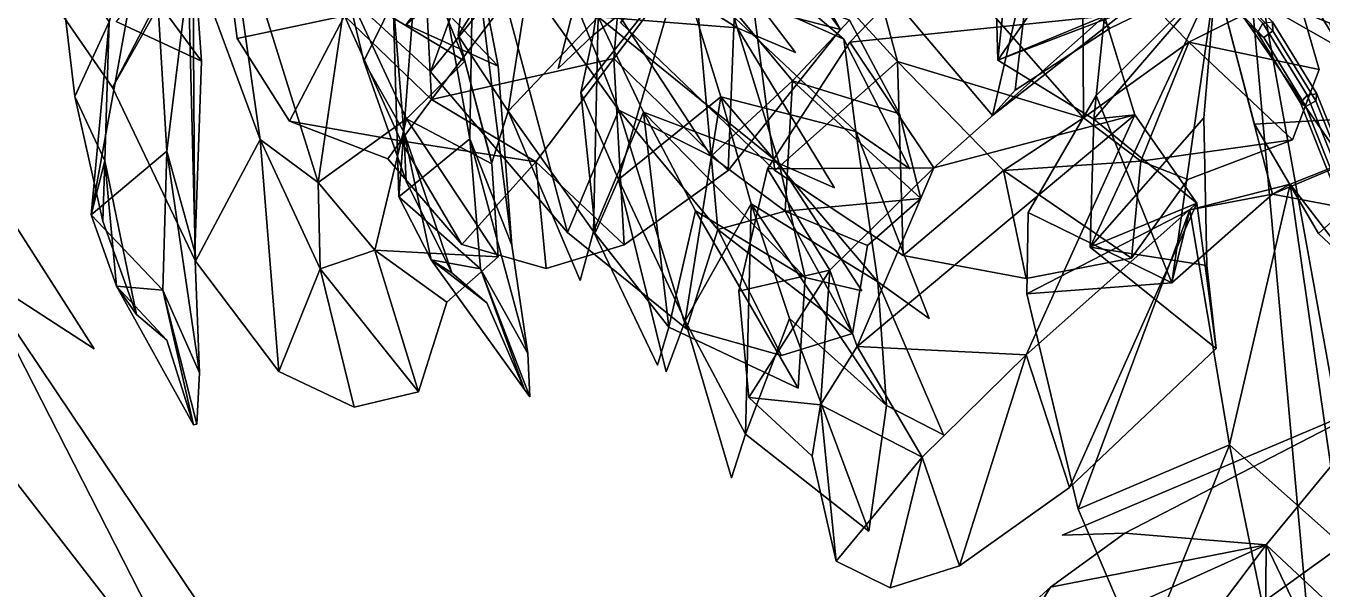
# Model space of a CAD drawing. Header units: metres. Extents: x -317 to 277, y -489 to 236.
# Drawn here: x 59.2 to 109.9, y -72.4 to -50.3 of the extents above; entities that cross this region are included whole.
import ezdxf

# ---------------------------------------------------------------- set-up
doc = ezdxf.new("R2010")
doc.units = ezdxf.units.M

msp = doc.modelspace()

# ---------------------------------------------------------------- linework, layer by layer
at = {"layer": 'Newplan_Leaf', "color": 3}
for points in [[(81.3839, -50.6736, 309.0894), (80.01866, -51.9727, 308.397), (82.8304, -41.04543, 312.8342)], [(81.3839, -50.6736, 309.0894), (82.8304, -41.04543, 312.8342), (80.01866, -51.9727, 308.397)], [(82.8304, -41.04543, 312.8342), (84.8155, -47.9804, 310.3377), (81.3839, -50.6736, 309.0894)], [(82.8304, -41.04543, 312.8342), (81.3839, -50.6736, 309.0894), (84.8155, -47.9804, 310.3377)], [(106.7797, -44.7755, 308.9688), (149.4775, -76.1953, 318.3027), (141.5044, -74.9105, 314.5304)], [(106.7797, -44.7755, 308.9688), (141.5044, -74.9105, 314.5304), (149.4775, -76.1953, 318.3027)], [(141.5044, -74.9105, 314.5304), (124.2001, -73.4701, 304.3191), (106.7797, -44.7755, 308.9688)], [(141.5044, -74.9105, 314.5304), (106.7797, -44.7755, 308.9688), (124.2001, -73.4701, 304.3191)], [(114.5962, -87.9374, 294.1091), (111.2851, -94.6851, 289.3178), (106.7797, -44.7755, 308.9688)], [(114.5962, -87.9374, 294.1091), (106.7797, -44.7755, 308.9688), (111.2851, -94.6851, 289.3178)], [(106.7797, -44.7755, 308.9688), (124.2001, -73.4701, 304.3191), (114.5962, -87.9374, 294.1091)], [(106.7797, -44.7755, 308.9688), (114.5962, -87.9374, 294.1091), (124.2001, -73.4701, 304.3191)], [(79.3399, -45.4893, 312.8264), (78.05537, -53.6526, 307.8773), (76.09966, -50.6861, 309.3613)], [(79.3399, -45.4893, 312.8264), (76.09966, -50.6861, 309.3613), (78.05537, -53.6526, 307.8773)], [(79.3399, -45.4893, 312.8264), (76.09966, -50.6861, 309.3613), (76.3343, -48.6049, 311.4677)], [(79.3399, -45.4893, 312.8264), (76.3343, -48.6049, 311.4677), (76.09966, -50.6861, 309.3613)], [(79.3399, -45.4893, 312.8264), (81.5818, -49.9582, 309.8383), (78.05537, -53.6526, 307.8773)], [(79.3399, -45.4893, 312.8264), (78.05537, -53.6526, 307.8773), (81.5818, -49.9582, 309.8383)], [(86.05009, -47.06263, 311.4076), (87.03502, -50.3825, 309.724), (79.3399, -45.4893, 312.8264)], [(86.05009, -47.06263, 311.4076), (79.3399, -45.4893, 312.8264), (87.03502, -50.3825, 309.724)], [(87.03502, -50.3825, 309.724), (81.5818, -49.9582, 309.8383), (79.3399, -45.4893, 312.8264)], [(87.03502, -50.3825, 309.724), (79.3399, -45.4893, 312.8264), (81.5818, -49.9582, 309.8383)], [(86.05009, -47.06263, 311.4076), (89.3112, -51.3464, 308.6815), (87.03502, -50.3825, 309.724)], [(86.05009, -47.06263, 311.4076), (87.03502, -50.3825, 309.724), (89.3112, -51.3464, 308.6815)], [(84.8155, -47.9804, 310.3377), (82.3771, -56.3271, 306.194), (80.9015, -52.9166, 307.2026)], [(84.8155, -47.9804, 310.3377), (80.9015, -52.9166, 307.2026), (82.3771, -56.3271, 306.194)], [(84.8155, -47.9804, 310.3377), (80.9015, -52.9166, 307.2026), (81.3839, -50.6736, 309.0894)], [(84.8155, -47.9804, 310.3377), (81.3839, -50.6736, 309.0894), (80.9015, -52.9166, 307.2026)], [(84.8155, -47.9804, 310.3377), (86.3895, -53.08625, 308.0182), (82.3771, -56.3271, 306.194)], [(84.8155, -47.9804, 310.3377), (82.3771, -56.3271, 306.194), (86.3895, -53.08625, 308.0182)], [(91.2064, -50.8337, 309.6104), (91.6767, -54.4474, 308.3669), (84.8155, -47.9804, 310.3377)], [(91.2064, -50.8337, 309.6104), (84.8155, -47.9804, 310.3377), (91.6767, -54.4474, 308.3669)], [(91.6767, -54.4474, 308.3669), (86.3895, -53.08625, 308.0182), (84.8155, -47.9804, 310.3377)], [(91.6767, -54.4474, 308.3669), (84.8155, -47.9804, 310.3377), (86.3895, -53.08625, 308.0182)], [(89.1755, -49.09885, 310.9099), (91.2064, -50.8337, 309.6104), (84.8155, -47.9804, 310.3377)], [(89.1755, -49.09885, 310.9099), (84.8155, -47.9804, 310.3377), (91.2064, -50.8337, 309.6104)], [(52.8332, -48.8601, 263.3268), (61.8407, -62.955, 272.9412), (57.2036, -59.9567, 266.3783)], [(52.8332, -48.8601, 263.3268), (57.2036, -59.9567, 266.3783), (61.8407, -62.955, 272.9412)], [(81.5818, -49.9582, 309.8383), (81.4002, -58.3541, 304.7909), (78.05537, -53.6526, 307.8773)], [(81.5818, -49.9582, 309.8383), (78.05537, -53.6526, 307.8773), (81.4002, -58.3541, 304.7909)], [(81.5818, -49.9582, 309.8383), (83.3586, -53.6917, 307.8098), (81.4002, -58.3541, 304.7909)], [(81.5818, -49.9582, 309.8383), (81.4002, -58.3541, 304.7909), (83.3586, -53.6917, 307.8098)], [(87.03502, -50.3825, 309.724), (88.681, -55.7027, 306.2881), (81.5818, -49.9582, 309.8383)], [(87.03502, -50.3825, 309.724), (81.5818, -49.9582, 309.8383), (88.681, -55.7027, 306.2881)], [(88.681, -55.7027, 306.2881), (83.3586, -53.6917, 307.8098), (81.5818, -49.9582, 309.8383)], [(88.681, -55.7027, 306.2881), (81.5818, -49.9582, 309.8383), (83.3586, -53.6917, 307.8098)], [(78.05537, -53.6526, 307.8773), (77.4192, -55.677, 306.236), (76.09966, -50.6861, 309.3613)], [(78.05537, -53.6526, 307.8773), (76.09966, -50.6861, 309.3613), (77.4192, -55.677, 306.236)], [(87.03502, -50.3825, 309.724), (90.8381, -56.6508, 305.1037), (88.681, -55.7027, 306.2881)], [(87.03502, -50.3825, 309.724), (88.681, -55.7027, 306.2881), (90.8381, -56.6508, 305.1037)], [(91.2064, -50.8337, 309.6104), (93.7998, -55.902, 307.6092), (91.6767, -54.4474, 308.3669)], [(91.2064, -50.8337, 309.6104), (91.6767, -54.4474, 308.3669), (93.7998, -55.902, 307.6092)], [(82.3771, -56.3271, 306.194), (81.4841, -58.3912, 304.7316), (80.9015, -52.9166, 307.2026)], [(82.3771, -56.3271, 306.194), (80.9015, -52.9166, 307.2026), (81.4841, -58.3912, 304.7316)], [(86.3895, -53.08625, 308.0182), (84.9985, -61.8606, 303.8859), (82.3771, -56.3271, 306.194)], [(86.3895, -53.08625, 308.0182), (82.3771, -56.3271, 306.194), (84.9985, -61.8606, 303.8859)], [(86.3895, -53.08625, 308.0182), (87.5833, -57.2804, 306.537), (84.9985, -61.8606, 303.8859)], [(86.3895, -53.08625, 308.0182), (84.9985, -61.8606, 303.8859), (87.5833, -57.2804, 306.537)], [(91.6767, -54.4474, 308.3669), (92.5388, -60.3365, 305.6477), (86.3895, -53.08625, 308.0182)], [(91.6767, -54.4474, 308.3669), (86.3895, -53.08625, 308.0182), (92.5388, -60.3365, 305.6477)], [(92.5388, -60.3365, 305.6477), (87.5833, -57.2804, 306.537), (86.3895, -53.08625, 308.0182)], [(92.5388, -60.3365, 305.6477), (86.3895, -53.08625, 308.0182), (87.5833, -57.2804, 306.537)], [(81.4002, -58.3541, 304.7909), (80.8876, -60.2743, 303.0575), (78.05537, -53.6526, 307.8773)], [(81.4002, -58.3541, 304.7909), (78.05537, -53.6526, 307.8773), (80.8876, -60.2743, 303.0575)], [(83.3586, -53.6917, 307.8098), (84.3527, -62.1076, 302.6266), (81.4002, -58.3541, 304.7909)], [(83.3586, -53.6917, 307.8098), (81.4002, -58.3541, 304.7909), (84.3527, -62.1076, 302.6266)], [(88.681, -55.7027, 306.2881), (89.6919, -60.1633, 303.7246), (83.3586, -53.6917, 307.8098)], [(88.681, -55.7027, 306.2881), (83.3586, -53.6917, 307.8098), (89.6919, -60.1633, 303.7246)], [(89.6919, -60.1633, 303.7246), (85.4043, -57.5471, 304.6891), (83.3586, -53.6917, 307.8098)], [(89.6919, -60.1633, 303.7246), (83.3586, -53.6917, 307.8098), (85.4043, -57.5471, 304.6891)], [(83.3586, -53.6917, 307.8098), (85.4043, -57.5471, 304.6891), (84.3527, -62.1076, 302.6266)], [(83.3586, -53.6917, 307.8098), (84.3527, -62.1076, 302.6266), (85.4043, -57.5471, 304.6891)], [(91.6767, -54.4474, 308.3669), (94.5556, -61.7719, 304.7385), (92.5388, -60.3365, 305.6477)], [(91.6767, -54.4474, 308.3669), (92.5388, -60.3365, 305.6477), (94.5556, -61.7719, 304.7385)], [(88.681, -55.7027, 306.2881), (91.9197, -60.6797, 301.4323), (89.6919, -60.1633, 303.7246)], [(88.681, -55.7027, 306.2881), (89.6919, -60.1633, 303.7246), (91.9197, -60.6797, 301.4323)], [(84.9985, -61.8606, 303.8859), (84.2507, -63.8548, 302.3307), (82.3771, -56.3271, 306.194)], [(84.9985, -61.8606, 303.8859), (82.3771, -56.3271, 306.194), (84.2507, -63.8548, 302.3307)], [(87.5833, -57.2804, 306.537), (87.3515, -66.2914, 302.3621), (84.9985, -61.8606, 303.8859)], [(87.5833, -57.2804, 306.537), (84.9985, -61.8606, 303.8859), (87.3515, -66.2914, 302.3621)], [(87.5833, -57.2804, 306.537), (89.08171, -61.7679, 304.0063), (87.3515, -66.2914, 302.3621)], [(87.5833, -57.2804, 306.537), (87.3515, -66.2914, 302.3621), (89.08171, -61.7679, 304.0063)], [(92.5388, -60.3365, 305.6477), (92.881, -65.1738, 303.6541), (87.5833, -57.2804, 306.537)], [(92.5388, -60.3365, 305.6477), (87.5833, -57.2804, 306.537), (92.881, -65.1738, 303.6541)], [(92.881, -65.1738, 303.6541), (89.08171, -61.7679, 304.0063), (87.5833, -57.2804, 306.537)], [(92.881, -65.1738, 303.6541), (87.5833, -57.2804, 306.537), (89.08171, -61.7679, 304.0063)], [(85.4043, -57.5471, 304.6891), (89.4144, -64.5011, 297.5037), (84.3527, -62.1076, 302.6266)], [(85.4043, -57.5471, 304.6891), (84.3527, -62.1076, 302.6266), (89.4144, -64.5011, 297.5037)], [(89.6919, -60.1633, 303.7246), (89.4144, -64.5011, 297.5037), (85.4043, -57.5471, 304.6891)], [(89.6919, -60.1633, 303.7246), (85.4043, -57.5471, 304.6891), (89.4144, -64.5011, 297.5037)], [(84.3527, -62.1076, 302.6266), (83.9108, -63.5962, 299.7853), (81.4002, -58.3541, 304.7909)], [(84.3527, -62.1076, 302.6266), (81.4002, -58.3541, 304.7909), (83.9108, -63.5962, 299.7853)], [(57.2036, -59.9567, 266.3783), (66.512, -78.1398, 270.8947), (52.4507, -60.0354, 249.546)], [(57.2036, -59.9567, 266.3783), (52.4507, -60.0354, 249.546), (66.512, -78.1398, 270.8947)], [(66.512, -78.1398, 270.8947), (58.3427, -72.4102, 254.9263), (52.4507, -60.0354, 249.546)], [(66.512, -78.1398, 270.8947), (52.4507, -60.0354, 249.546), (58.3427, -72.4102, 254.9263)], [(52.4507, -60.0354, 249.546), (63.6505, -89.2685, 248.4321), (53.6745, -73.6822, 238.6745)], [(52.4507, -60.0354, 249.546), (53.6745, -73.6822, 238.6745), (63.6505, -89.2685, 248.4321)], [(52.4507, -60.0354, 249.546), (58.3427, -72.4102, 254.9263), (63.6505, -89.2685, 248.4321)], [(52.4507, -60.0354, 249.546), (63.6505, -89.2685, 248.4321), (58.3427, -72.4102, 254.9263)], [(57.2036, -59.9567, 266.3783), (71.4884, -81.2013, 276.9733), (66.512, -78.1398, 270.8947)], [(57.2036, -59.9567, 266.3783), (66.512, -78.1398, 270.8947), (71.4884, -81.2013, 276.9733)], [(92.5388, -60.3365, 305.6477), (95.1073, -66.3289, 301.6063), (92.881, -65.1738, 303.6541)], [(92.5388, -60.3365, 305.6477), (92.881, -65.1738, 303.6541), (95.1073, -66.3289, 301.6063)], [(87.3515, -66.2914, 302.3621), (86.813, -68.0054, 299.6683), (84.9985, -61.8606, 303.8859)], [(87.3515, -66.2914, 302.3621), (84.9985, -61.8606, 303.8859), (86.813, -68.0054, 299.6683)], [(89.08171, -61.7679, 304.0063), (92.1871, -70.09962, 297.9227), (87.3515, -66.2914, 302.3621)], [(89.08171, -61.7679, 304.0063), (87.3515, -66.2914, 302.3621), (92.1871, -70.09962, 297.9227)], [(92.881, -65.1738, 303.6541), (92.1871, -70.09962, 297.9227), (89.08171, -61.7679, 304.0063)], [(92.881, -65.1738, 303.6541), (89.08171, -61.7679, 304.0063), (92.1871, -70.09962, 297.9227)], [(102.2189, -70.1788, 416.7524), (99.7638, -70.254, 416.7277), (112.5199, -64.8486, 411.4263)], [(102.2189, -70.1788, 416.7524), (112.5199, -64.8486, 411.4263), (99.7638, -70.254, 416.7277)], [(112.5199, -64.8486, 411.4263), (107.7467, -70.625, 417.0002), (102.2189, -70.1788, 416.7524)], [(112.5199, -64.8486, 411.4263), (102.2189, -70.1788, 416.7524), (107.7467, -70.625, 417.0002)], [(110.7817, -73.4641, 420.6805), (107.7467, -70.625, 417.0002), (112.5199, -64.8486, 411.4263)], [(110.7817, -73.4641, 420.6805), (112.5199, -64.8486, 411.4263), (107.7467, -70.625, 417.0002)], [(107.7467, -70.625, 417.0002), (99.3041, -72.2909, 417.2523), (102.2189, -70.1788, 416.7524)], [(107.7467, -70.625, 417.0002), (102.2189, -70.1788, 416.7524), (99.3041, -72.2909, 417.2523)], [(107.7467, -70.625, 417.0002), (97.4652, -75.2729, 420.4019), (99.3041, -72.2909, 417.2523)], [(107.7467, -70.625, 417.0002), (99.3041, -72.2909, 417.2523), (97.4652, -75.2729, 420.4019)], [(107.7467, -70.625, 417.0002), (104.142, -75.4186, 420.8486), (97.4652, -75.2729, 420.4019)], [(107.7467, -70.625, 417.0002), (97.4652, -75.2729, 420.4019), (104.142, -75.4186, 420.8486)], [(107.6854, -79.194, 425.0903), (104.142, -75.4186, 420.8486), (107.7467, -70.625, 417.0002)], [(107.6854, -79.194, 425.0903), (107.7467, -70.625, 417.0002), (104.142, -75.4186, 420.8486)], [(110.6292, -76.636, 422.4476), (107.6854, -79.194, 425.0903), (107.7467, -70.625, 417.0002)], [(110.6292, -76.636, 422.4476), (107.7467, -70.625, 417.0002), (107.6854, -79.194, 425.0903)], [(110.7817, -73.4641, 420.6805), (110.6292, -76.636, 422.4476), (107.7467, -70.625, 417.0002)], [(110.7817, -73.4641, 420.6805), (107.7467, -70.625, 417.0002), (110.6292, -76.636, 422.4476)], [(45.2991, -71.1785, 265.715), (60.6854, -87.01231, 276.3906), (52.5257, -85.6321, 270.1716)], [(45.2991, -71.1785, 265.715), (52.5257, -85.6321, 270.1716), (60.6854, -87.01231, 276.3906)], [(97.4652, -75.2729, 420.4019), (94.5074, -76.638, 420.8029), (99.3041, -72.2909, 417.2523)], [(97.4652, -75.2729, 420.4019), (99.3041, -72.2909, 417.2523), (94.5074, -76.638, 420.8029)]]:
    msp.add_3dface(points, dxfattribs=at)
at = {"layer": 'Newplan_Mrstm', "color": 3}
for points in [[(74.6961, -45.8664, 389.9588), (75.06319, -53.1876, 392.1769), (82.9493, -42.7504, 384.2693)], [(74.6961, -45.8664, 389.9588), (82.9493, -42.7504, 384.2693), (75.06319, -53.1876, 392.1769)], [(82.9493, -42.7504, 384.2693), (75.06319, -53.1876, 392.1769), (82.194, -51.5849, 389.8885)], [(82.9493, -42.7504, 384.2693), (82.194, -51.5849, 389.8885), (75.06319, -53.1876, 392.1769)], [(82.9493, -42.7504, 384.2693), (82.194, -51.5849, 389.8885), (87.1028, -45.08094, 384.3728)], [(82.9493, -42.7504, 384.2693), (87.1028, -45.08094, 384.3728), (82.194, -51.5849, 389.8885)], [(87.05357, -44.8477, 384.5642), (93.3101, -51.7051, 387.8279), (90.9445, -42.9002, 382.6248)], [(87.05357, -44.8477, 384.5642), (90.9445, -42.9002, 382.6248), (93.3101, -51.7051, 387.8279)], [(93.3101, -51.7051, 387.8279), (100.5961, -53.9158, 387.0022), (90.9445, -42.9002, 382.6248)], [(93.3101, -51.7051, 387.8279), (90.9445, -42.9002, 382.6248), (100.5961, -53.9158, 387.0022)], [(90.9445, -42.9002, 382.6248), (100.5961, -53.9158, 387.0022), (100.5583, -46.6816, 384.4883)], [(90.9445, -42.9002, 382.6248), (100.5583, -46.6816, 384.4883), (100.5961, -53.9158, 387.0022)], [(77.1419, -46.2999, 328.9765), (82.3941, -53.6064, 324.9951), (78.476, -43.8682, 325.1034)], [(77.1419, -46.2999, 328.9765), (78.476, -43.8682, 325.1034), (82.3941, -53.6064, 324.9951)], [(82.3941, -53.6064, 324.9951), (86.00744, -55.4077, 318.4871), (78.476, -43.8682, 325.1034)], [(82.3941, -53.6064, 324.9951), (78.476, -43.8682, 325.1034), (86.00744, -55.4077, 318.4871)], [(78.476, -43.8682, 325.1034), (86.00744, -55.4077, 318.4871), (85.3243, -47.7858, 318.1789)], [(78.476, -43.8682, 325.1034), (85.3243, -47.7858, 318.1789), (86.00744, -55.4077, 318.4871)], [(65.4963, -47.05167, 322.6426), (68.3478, -54.7528, 317.222), (66.8903, -44.4895, 318.8762)], [(65.4963, -47.05167, 322.6426), (66.8903, -44.4895, 318.8762), (68.3478, -54.7528, 317.222)], [(68.3478, -54.7528, 317.222), (70.618, -56.4406, 310.105), (66.8903, -44.4895, 318.8762)], [(68.3478, -54.7528, 317.222), (66.8903, -44.4895, 318.8762), (70.618, -56.4406, 310.105)], [(66.8903, -44.4895, 318.8762), (70.618, -56.4406, 310.105), (71.7274, -48.8831, 310.6607)], [(66.8903, -44.4895, 318.8762), (71.7274, -48.8831, 310.6607), (70.618, -56.4406, 310.105)], [(73.5602, -49.3526, 341.2675), (73.7735, -56.9987, 340.8855), (74.7223, -44.6177, 331.971)], [(73.5602, -49.3526, 341.2675), (74.7223, -44.6177, 331.971), (73.7735, -56.9987, 340.8855)], [(74.7223, -44.6177, 331.971), (73.7735, -56.9987, 340.8855), (76.558, -54.7269, 334.1223)], [(74.7223, -44.6177, 331.971), (76.558, -54.7269, 334.1223), (73.7735, -56.9987, 340.8855)], [(74.7223, -44.6177, 331.971), (76.558, -54.7269, 334.1223), (76.6902, -46.8375, 328.2436)], [(74.7223, -44.6177, 331.971), (76.6902, -46.8375, 328.2436), (76.558, -54.7269, 334.1223)], [(97.9806, -44.6034, 411.9779), (97.06326, -45.127, 415.4842), (97.2385, -51.6463, 411.4117)], [(97.9806, -44.6034, 411.9779), (97.2385, -51.6463, 411.4117), (97.06326, -45.127, 415.4842)], [(101.4182, -45.5992, 407.8592), (97.9806, -44.6034, 411.9779), (97.2385, -51.6463, 411.4117)], [(101.4182, -45.5992, 407.8592), (97.2385, -51.6463, 411.4117), (97.9806, -44.6034, 411.9779)], [(62.4258, -50.1529, 335.5866), (61.7224, -57.711, 334.5693), (64.05819, -44.8205, 326.693)], [(62.4258, -50.1529, 335.5866), (64.05819, -44.8205, 326.693), (61.7224, -57.711, 334.5693)], [(64.05819, -44.8205, 326.693), (61.7224, -57.711, 334.5693), (64.6952, -55.2211, 327.9651)], [(64.05819, -44.8205, 326.693), (64.6952, -55.2211, 327.9651), (61.7224, -57.711, 334.5693)], [(64.05819, -44.8205, 326.693), (64.6952, -55.2211, 327.9651), (65.7128, -46.9344, 322.7577)], [(64.05819, -44.8205, 326.693), (65.7128, -46.9344, 322.7577), (64.6952, -55.2211, 327.9651)], [(82.194, -51.5849, 389.8885), (86.6761, -55.9721, 389.9488), (87.1028, -45.08094, 384.3728)], [(82.194, -51.5849, 389.8885), (87.1028, -45.08094, 384.3728), (86.6761, -55.9721, 389.9488)], [(82.4602, -50.1761, 386.8166), (88.5109, -55.9732, 390.1635), (87.05357, -44.8477, 384.5642)], [(82.4602, -50.1761, 386.8166), (87.05357, -44.8477, 384.5642), (88.5109, -55.9732, 390.1635)], [(87.1028, -45.08094, 384.3728), (91.07527, -50.4452, 384.2589), (84.3403, -48.7005, 384.1724)], [(87.1028, -45.08094, 384.3728), (84.3403, -48.7005, 384.1724), (91.07527, -50.4452, 384.2589)], [(87.1028, -45.08094, 384.3728), (86.6761, -55.9721, 389.9488), (91.07527, -50.4452, 384.2589)], [(87.1028, -45.08094, 384.3728), (91.07527, -50.4452, 384.2589), (86.6761, -55.9721, 389.9488)], [(87.05357, -44.8477, 384.5642), (88.5109, -55.9732, 390.1635), (93.3101, -51.7051, 387.8279)], [(87.05357, -44.8477, 384.5642), (93.3101, -51.7051, 387.8279), (88.5109, -55.9732, 390.1635)], [(97.06326, -45.127, 415.4842), (91.4446, -50.9517, 419.4745), (101.4256, -49.9289, 411.9521)], [(97.06326, -45.127, 415.4842), (101.4256, -49.9289, 411.9521), (91.4446, -50.9517, 419.4745)], [(97.2385, -51.6463, 411.4117), (97.06326, -45.127, 415.4842), (101.4256, -49.9289, 411.9521)], [(97.2385, -51.6463, 411.4117), (101.4256, -49.9289, 411.9521), (97.06326, -45.127, 415.4842)], [(71.7274, -48.8831, 310.6607), (76.3651, -51.6878, 303.7641), (73.8554, -45.5567, 305.7877)], [(71.7274, -48.8831, 310.6607), (73.8554, -45.5567, 305.7877), (76.3651, -51.6878, 303.7641)], [(105.781, -48.3929, 403.4706), (101.4182, -45.5992, 407.8592), (97.2385, -51.6463, 411.4117)], [(105.781, -48.3929, 403.4706), (97.2385, -51.6463, 411.4117), (101.4182, -45.5992, 407.8592)], [(71.06687, -46.1042, 346.7387), (72.4061, -51.6917, 350.0099), (73.5602, -49.3526, 341.2675)], [(71.06687, -46.1042, 346.7387), (73.5602, -49.3526, 341.2675), (72.4061, -51.6917, 350.0099)], [(74.6961, -45.8664, 389.9588), (71.6459, -49.9158, 394.032), (75.06319, -53.1876, 392.1769)], [(74.6961, -45.8664, 389.9588), (75.06319, -53.1876, 392.1769), (71.6459, -49.9158, 394.032)], [(75.02052, -52.1039, 333.0233), (80.3866, -58.4045, 329.428), (77.1419, -46.2999, 328.9765)], [(75.02052, -52.1039, 333.0233), (77.1419, -46.2999, 328.9765), (80.3866, -58.4045, 329.428)], [(76.9566, -49.7233, 325.9734), (75.02052, -52.1039, 333.0233), (77.1419, -46.2999, 328.9765)], [(76.9566, -49.7233, 325.9734), (77.1419, -46.2999, 328.9765), (75.02052, -52.1039, 333.0233)], [(77.1419, -46.2999, 328.9765), (80.3866, -58.4045, 329.428), (82.3941, -53.6064, 324.9951)], [(77.1419, -46.2999, 328.9765), (82.3941, -53.6064, 324.9951), (80.3866, -58.4045, 329.428)], [(100.5583, -46.6816, 384.4883), (104.7167, -50.9435, 387.1027), (108.9132, -48.8397, 386.0616)], [(100.5583, -46.6816, 384.4883), (108.9132, -48.8397, 386.0616), (104.7167, -50.9435, 387.1027)], [(100.5961, -53.9158, 387.0022), (104.7167, -50.9435, 387.1027), (100.5583, -46.6816, 384.4883)], [(100.5961, -53.9158, 387.0022), (100.5583, -46.6816, 384.4883), (104.7167, -50.9435, 387.1027)], [(60.3882, -47.1065, 341.3547), (61.08204, -53.06916, 344.1261), (62.4258, -50.1529, 335.5866)], [(60.3882, -47.1065, 341.3547), (62.4258, -50.1529, 335.5866), (61.08204, -53.06916, 344.1261)], [(62.5656, -52.7216, 326.361), (65.8119, -59.5264, 321.4035), (65.4963, -47.05167, 322.6426)], [(62.5656, -52.7216, 326.361), (65.4963, -47.05167, 322.6426), (65.8119, -59.5264, 321.4035)], [(64.144, -49.9262, 319.3744), (62.5656, -52.7216, 326.361), (65.4963, -47.05167, 322.6426)], [(64.144, -49.9262, 319.3744), (65.4963, -47.05167, 322.6426), (62.5656, -52.7216, 326.361)], [(65.7128, -46.9344, 322.7577), (66.04384, -51.6921, 318.0861), (62.711, -50.1343, 323.9916)], [(65.7128, -46.9344, 322.7577), (62.711, -50.1343, 323.9916), (66.04384, -51.6921, 318.0861)], [(64.6952, -55.2211, 327.9651), (65.7895, -59.1686, 323.2153), (65.7128, -46.9344, 322.7577)], [(64.6952, -55.2211, 327.9651), (65.7128, -46.9344, 322.7577), (65.7895, -59.1686, 323.2153)], [(65.4963, -47.05167, 322.6426), (65.8119, -59.5264, 321.4035), (68.3478, -54.7528, 317.222)], [(65.4963, -47.05167, 322.6426), (68.3478, -54.7528, 317.222), (65.8119, -59.5264, 321.4035)], [(65.7128, -46.9344, 322.7577), (65.7895, -59.1686, 323.2153), (66.04384, -51.6921, 318.0861)], [(65.7128, -46.9344, 322.7577), (66.04384, -51.6921, 318.0861), (65.7895, -59.1686, 323.2153)], [(66.9176, -46.7926, 394.6353), (67.4469, -50.8, 397.5972), (71.6459, -49.9158, 394.032)], [(66.9176, -46.7926, 394.6353), (71.6459, -49.9158, 394.032), (67.4469, -50.8, 397.5972)], [(76.6902, -46.8375, 328.2436), (77.6702, -51.8917, 323.9936), (74.06397, -50.2593, 329.7155)], [(76.6902, -46.8375, 328.2436), (74.06397, -50.2593, 329.7155), (77.6702, -51.8917, 323.9936)], [(76.558, -54.7269, 334.1223), (78.2016, -58.8952, 329.7332), (76.6902, -46.8375, 328.2436)], [(76.558, -54.7269, 334.1223), (76.6902, -46.8375, 328.2436), (78.2016, -58.8952, 329.7332)], [(76.6902, -46.8375, 328.2436), (78.2016, -58.8952, 329.7332), (77.6702, -51.8917, 323.9936)], [(76.6902, -46.8375, 328.2436), (77.6702, -51.8917, 323.9936), (78.2016, -58.8952, 329.7332)], [(102.1587, -49.8007, 412.3115), (97.03053, -53.8245, 413.7539), (98.5989, -47.07467, 413.1298)], [(102.1587, -49.8007, 412.3115), (98.5989, -47.07467, 413.1298), (97.03053, -53.8245, 413.7539)], [(98.5989, -47.07467, 413.1298), (97.03053, -53.8245, 413.7539), (97.9213, -52.8251, 410.3875)], [(98.5989, -47.07467, 413.1298), (97.9213, -52.8251, 410.3875), (97.03053, -53.8245, 413.7539)], [(98.5989, -47.07467, 413.1298), (97.9213, -52.8251, 410.3875), (101.6415, -50.398, 406.6615)], [(98.5989, -47.07467, 413.1298), (101.6415, -50.398, 406.6615), (97.9213, -52.8251, 410.3875)], [(98.5989, -47.07467, 413.1298), (101.6415, -50.398, 406.6615), (105.781, -48.3929, 403.4706)], [(98.5989, -47.07467, 413.1298), (105.781, -48.3929, 403.4706), (101.6415, -50.398, 406.6615)], [(85.3243, -47.7858, 318.1789), (89.2018, -52.4604, 315.854), (91.4341, -50.08388, 312.3201)], [(85.3243, -47.7858, 318.1789), (91.4341, -50.08388, 312.3201), (89.2018, -52.4604, 315.854)], [(86.00744, -55.4077, 318.4871), (89.2018, -52.4604, 315.854), (85.3243, -47.7858, 318.1789)], [(86.00744, -55.4077, 318.4871), (85.3243, -47.7858, 318.1789), (89.2018, -52.4604, 315.854)], [(84.3403, -48.7005, 384.1724), (91.07527, -50.4452, 384.2589), (90.06392, -48.6247, 381.2944)], [(84.3403, -48.7005, 384.1724), (90.06392, -48.6247, 381.2944), (91.07527, -50.4452, 384.2589)], [(105.781, -48.3929, 403.4706), (97.2385, -51.6463, 411.4117), (100.9978, -53.9558, 408.4491)], [(105.781, -48.3929, 403.4706), (100.9978, -53.9558, 408.4491), (97.2385, -51.6463, 411.4117)], [(100.9978, -53.9558, 408.4491), (100.8513, -58.9712, 406.6981), (105.781, -48.3929, 403.4706)], [(100.9978, -53.9558, 408.4491), (105.781, -48.3929, 403.4706), (100.8513, -58.9712, 406.6981)], [(100.8513, -58.9712, 406.6981), (105.3143, -53.9071, 402.6265), (105.781, -48.3929, 403.4706)], [(100.8513, -58.9712, 406.6981), (105.781, -48.3929, 403.4706), (105.3143, -53.9071, 402.6265)], [(105.781, -48.3929, 403.4706), (101.095, -53.03955, 405.0674), (104.0546, -60.3696, 403.0257)], [(105.781, -48.3929, 403.4706), (104.0546, -60.3696, 403.0257), (101.095, -53.03955, 405.0674)], [(105.781, -48.3929, 403.4706), (104.0546, -60.3696, 403.0257), (108.0036, -56.8927, 402.278)], [(105.781, -48.3929, 403.4706), (108.0036, -56.8927, 402.278), (104.0546, -60.3696, 403.0257)], [(108.0036, -56.8927, 402.278), (112.2186, -57.6896, 399.1409), (105.781, -48.3929, 403.4706)], [(108.0036, -56.8927, 402.278), (105.781, -48.3929, 403.4706), (112.2186, -57.6896, 399.1409)], [(112.2186, -57.6896, 399.1409), (110.2489, -50.2023, 400.6245), (105.781, -48.3929, 403.4706)], [(112.2186, -57.6896, 399.1409), (105.781, -48.3929, 403.4706), (110.2489, -50.2023, 400.6245)], [(105.781, -48.3929, 403.4706), (115.1048, -53.7187, 397.8742), (114.2007, -49.4439, 400.8992)], [(105.781, -48.3929, 403.4706), (114.2007, -49.4439, 400.8992), (115.1048, -53.7187, 397.8742)], [(105.781, -48.3929, 403.4706), (107.2938, -54.1531, 400.2102), (115.1048, -53.7187, 397.8742)], [(105.781, -48.3929, 403.4706), (115.1048, -53.7187, 397.8742), (107.2938, -54.1531, 400.2102)], [(62.711, -50.1343, 323.9916), (66.04384, -51.6921, 318.0861), (63.9048, -48.778, 317.8448)], [(62.711, -50.1343, 323.9916), (63.9048, -48.778, 317.8448), (66.04384, -51.6921, 318.0861)], [(70.618, -56.4406, 310.105), (74.07737, -53.9537, 307.3351), (71.7274, -48.8831, 310.6607)], [(70.618, -56.4406, 310.105), (71.7274, -48.8831, 310.6607), (74.07737, -53.9537, 307.3351)], [(71.7274, -48.8831, 310.6607), (74.07737, -53.9537, 307.3351), (76.3651, -51.6878, 303.7641)], [(71.7274, -48.8831, 310.6607), (76.3651, -51.6878, 303.7641), (74.07737, -53.9537, 307.3351)], [(104.7167, -50.9435, 387.1027), (109.8291, -52.01433, 388.5995), (108.9132, -48.8397, 386.0616)], [(104.7167, -50.9435, 387.1027), (108.9132, -48.8397, 386.0616), (109.8291, -52.01433, 388.5995)], [(72.4061, -51.6917, 350.0099), (73.9768, -54.4539, 345.2794), (73.5602, -49.3526, 341.2675)], [(72.4061, -51.6917, 350.0099), (73.5602, -49.3526, 341.2675), (73.9768, -54.4539, 345.2794)], [(72.5495, -49.8418, 331.5445), (75.02052, -52.1039, 333.0233), (76.9566, -49.7233, 325.9734)], [(72.5495, -49.8418, 331.5445), (76.9566, -49.7233, 325.9734), (75.02052, -52.1039, 333.0233)], [(73.5602, -49.3526, 341.2675), (73.9768, -54.4539, 345.2794), (73.7735, -56.9987, 340.8855)], [(73.5602, -49.3526, 341.2675), (73.7735, -56.9987, 340.8855), (73.9768, -54.4539, 345.2794)], [(74.06397, -50.2593, 329.7155), (77.6702, -51.8917, 323.9936), (75.2072, -49.2835, 323.4875)], [(74.06397, -50.2593, 329.7155), (75.2072, -49.2835, 323.4875), (77.6702, -51.8917, 323.9936)], [(102.1587, -49.8007, 412.3115), (93.2969, -49.4222, 420.7505), (97.03053, -53.8245, 413.7539)], [(102.1587, -49.8007, 412.3115), (97.03053, -53.8245, 413.7539), (93.2969, -49.4222, 420.7505)], [(60.5407, -49.7957, 325.4959), (62.5656, -52.7216, 326.361), (64.144, -49.9262, 319.3744)], [(60.5407, -49.7957, 325.4959), (64.144, -49.9262, 319.3744), (62.5656, -52.7216, 326.361)], [(61.08204, -53.06916, 344.1261), (62.2683, -55.5881, 339.154), (62.4258, -50.1529, 335.5866)], [(61.08204, -53.06916, 344.1261), (62.4258, -50.1529, 335.5866), (62.2683, -55.5881, 339.154)], [(62.4258, -50.1529, 335.5866), (62.2683, -55.5881, 339.154), (61.7224, -57.711, 334.5693)], [(62.4258, -50.1529, 335.5866), (61.7224, -57.711, 334.5693), (62.2683, -55.5881, 339.154)], [(67.4469, -50.8, 397.5972), (69.5017, -54.03627, 399.3243), (71.6459, -49.9158, 394.032)], [(67.4469, -50.8, 397.5972), (71.6459, -49.9158, 394.032), (69.5017, -54.03627, 399.3243)], [(71.6459, -49.9158, 394.032), (69.5017, -54.03627, 399.3243), (73.8533, -54.8114, 395.2281)], [(71.6459, -49.9158, 394.032), (73.8533, -54.8114, 395.2281), (69.5017, -54.03627, 399.3243)], [(71.6459, -49.9158, 394.032), (73.8533, -54.8114, 395.2281), (75.06319, -53.1876, 392.1769)], [(71.6459, -49.9158, 394.032), (75.06319, -53.1876, 392.1769), (73.8533, -54.8114, 395.2281)], [(89.2018, -52.4604, 315.854), (93.3862, -53.7508, 312.6371), (91.4341, -50.08388, 312.3201)], [(89.2018, -52.4604, 315.854), (91.4341, -50.08388, 312.3201), (93.3862, -53.7508, 312.6371)], [(101.4256, -49.9289, 411.9521), (91.4446, -50.9517, 419.4745), (94.7349, -55.8665, 416.0509)], [(101.4256, -49.9289, 411.9521), (94.7349, -55.8665, 416.0509), (91.4446, -50.9517, 419.4745)], [(101.4256, -49.9289, 411.9521), (94.7349, -55.8665, 416.0509), (102.6049, -53.7892, 409.422)], [(101.4256, -49.9289, 411.9521), (102.6049, -53.7892, 409.422), (94.7349, -55.8665, 416.0509)], [(97.2385, -51.6463, 411.4117), (101.4256, -49.9289, 411.9521), (100.9978, -53.9558, 408.4491)], [(97.2385, -51.6463, 411.4117), (100.9978, -53.9558, 408.4491), (101.4256, -49.9289, 411.9521)], [(101.4256, -49.9289, 411.9521), (102.6049, -53.7892, 409.422), (100.9978, -53.9558, 408.4491)], [(101.4256, -49.9289, 411.9521), (100.9978, -53.9558, 408.4491), (102.6049, -53.7892, 409.422)], [(91.4446, -50.9517, 419.4745), (88.218, -55.9052, 422.4355), (94.7349, -55.8665, 416.0509)], [(91.4446, -50.9517, 419.4745), (94.7349, -55.8665, 416.0509), (88.218, -55.9052, 422.4355)], [(100.5961, -53.9158, 387.0022), (102.8474, -55.6081, 389.3426), (104.7167, -50.9435, 387.1027)], [(100.5961, -53.9158, 387.0022), (104.7167, -50.9435, 387.1027), (102.8474, -55.6081, 389.3426)], [(102.8474, -55.6081, 389.3426), (108.7766, -54.7724, 391.2195), (104.7167, -50.9435, 387.1027)], [(102.8474, -55.6081, 389.3426), (104.7167, -50.9435, 387.1027), (108.7766, -54.7724, 391.2195)], [(104.7167, -50.9435, 387.1027), (108.7766, -54.7724, 391.2195), (109.8291, -52.01433, 388.5995)], [(104.7167, -50.9435, 387.1027), (109.8291, -52.01433, 388.5995), (108.7766, -54.7724, 391.2195)], [(72.4061, -51.6917, 350.0099), (74.07021, -56.392, 350.5099), (73.9768, -54.4539, 345.2794)], [(72.4061, -51.6917, 350.0099), (73.9768, -54.4539, 345.2794), (74.07021, -56.392, 350.5099)], [(74.07737, -53.9537, 307.3351), (77.4167, -55.7047, 303.4229), (76.3651, -51.6878, 303.7641)], [(74.07737, -53.9537, 307.3351), (76.3651, -51.6878, 303.7641), (77.4167, -55.7047, 303.4229)], [(75.06319, -53.1876, 392.1769), (79.1438, -55.6343, 393.9617), (82.194, -51.5849, 389.8885)], [(75.06319, -53.1876, 392.1769), (82.194, -51.5849, 389.8885), (79.1438, -55.6343, 393.9617)], [(82.194, -51.5849, 389.8885), (79.1438, -55.6343, 393.9617), (82.6012, -58.8857, 394.7331)], [(82.194, -51.5849, 389.8885), (82.6012, -58.8857, 394.7331), (79.1438, -55.6343, 393.9617)], [(82.194, -51.5849, 389.8885), (82.6012, -58.8857, 394.7331), (86.6761, -55.9721, 389.9488)], [(82.194, -51.5849, 389.8885), (86.6761, -55.9721, 389.9488), (82.6012, -58.8857, 394.7331)], [(88.5109, -55.9732, 390.1635), (93.5394, -59.3023, 392.874), (93.3101, -51.7051, 387.8279)], [(88.5109, -55.9732, 390.1635), (93.3101, -51.7051, 387.8279), (93.5394, -59.3023, 392.874)], [(93.5394, -59.3023, 392.874), (97.4686, -55.9671, 390.4423), (93.3101, -51.7051, 387.8279)], [(93.5394, -59.3023, 392.874), (93.3101, -51.7051, 387.8279), (97.4686, -55.9671, 390.4423)], [(93.3101, -51.7051, 387.8279), (97.4686, -55.9671, 390.4423), (100.5961, -53.9158, 387.0022)], [(93.3101, -51.7051, 387.8279), (100.5961, -53.9158, 387.0022), (97.4686, -55.9671, 390.4423)], [(86.00744, -55.4077, 318.4871), (88.9099, -57.5608, 317.8962), (89.2018, -52.4604, 315.854)], [(86.00744, -55.4077, 318.4871), (89.2018, -52.4604, 315.854), (88.9099, -57.5608, 317.8962)], [(88.9099, -57.5608, 317.8962), (94.2248, -57.07329, 314.5962), (89.2018, -52.4604, 315.854)], [(88.9099, -57.5608, 317.8962), (89.2018, -52.4604, 315.854), (94.2248, -57.07329, 314.5962)], [(89.2018, -52.4604, 315.854), (94.2248, -57.07329, 314.5962), (93.3862, -53.7508, 312.6371)], [(89.2018, -52.4604, 315.854), (93.3862, -53.7508, 312.6371), (94.2248, -57.07329, 314.5962)], [(61.08204, -53.06916, 344.1261), (62.1783, -57.9583, 344.2035), (62.2683, -55.5881, 339.154)], [(61.08204, -53.06916, 344.1261), (62.2683, -55.5881, 339.154), (62.1783, -57.9583, 344.2035)], [(75.06319, -53.1876, 392.1769), (73.8533, -54.8114, 395.2281), (79.1438, -55.6343, 393.9617)], [(75.06319, -53.1876, 392.1769), (79.1438, -55.6343, 393.9617), (73.8533, -54.8114, 395.2281)], [(101.095, -53.03955, 405.0674), (98.4274, -57.6159, 406.3761), (104.0546, -60.3696, 403.0257)], [(101.095, -53.03955, 405.0674), (104.0546, -60.3696, 403.0257), (98.4274, -57.6159, 406.3761)], [(80.3866, -58.4045, 329.428), (85.04734, -62.1782, 326.6436), (82.3941, -53.6064, 324.9951)], [(80.3866, -58.4045, 329.428), (82.3941, -53.6064, 324.9951), (85.04734, -62.1782, 326.6436)], [(85.04734, -62.1782, 326.6436), (86.2716, -58.281, 322.6702), (82.3941, -53.6064, 324.9951)], [(85.04734, -62.1782, 326.6436), (82.3941, -53.6064, 324.9951), (86.2716, -58.281, 322.6702)], [(82.3941, -53.6064, 324.9951), (86.2716, -58.281, 322.6702), (86.00744, -55.4077, 318.4871)], [(82.3941, -53.6064, 324.9951), (86.00744, -55.4077, 318.4871), (86.2716, -58.281, 322.6702)], [(94.7349, -55.8665, 416.0509), (91.7342, -62.8595, 415.1854), (102.6049, -53.7892, 409.422)], [(94.7349, -55.8665, 416.0509), (102.6049, -53.7892, 409.422), (91.7342, -62.8595, 415.1854)], [(102.6049, -53.7892, 409.422), (91.7342, -62.8595, 415.1854), (98.3476, -63.1914, 411.3373)], [(102.6049, -53.7892, 409.422), (98.3476, -63.1914, 411.3373), (91.7342, -62.8595, 415.1854)], [(102.6049, -53.7892, 409.422), (98.3476, -63.1914, 411.3373), (105.0384, -57.2538, 407.2385)], [(102.6049, -53.7892, 409.422), (105.0384, -57.2538, 407.2385), (98.3476, -63.1914, 411.3373)], [(100.9978, -53.9558, 408.4491), (102.6049, -53.7892, 409.422), (105.0384, -57.2538, 407.2385)], [(100.9978, -53.9558, 408.4491), (105.0384, -57.2538, 407.2385), (102.6049, -53.7892, 409.422)], [(107.2938, -54.1531, 400.2102), (109.8006, -58.4443, 397.9578), (115.1048, -53.7187, 397.8742)], [(107.2938, -54.1531, 400.2102), (115.1048, -53.7187, 397.8742), (109.8006, -58.4443, 397.9578)], [(109.8006, -58.4443, 397.9578), (112.4759, -60.9402, 398.1102), (115.1048, -53.7187, 397.8742)], [(109.8006, -58.4443, 397.9578), (115.1048, -53.7187, 397.8742), (112.4759, -60.9402, 398.1102)], [(73.8533, -54.8114, 395.2281), (69.5017, -54.03627, 399.3243), (73.3469, -55.5171, 398.627)], [(73.8533, -54.8114, 395.2281), (73.3469, -55.5171, 398.627), (69.5017, -54.03627, 399.3243)], [(70.618, -56.4406, 310.105), (72.8347, -59.08576, 308.8805), (74.07737, -53.9537, 307.3351)], [(70.618, -56.4406, 310.105), (74.07737, -53.9537, 307.3351), (72.8347, -59.08576, 308.8805)], [(72.8347, -59.08576, 308.8805), (77.675, -59.3574, 304.8963), (74.07737, -53.9537, 307.3351)], [(72.8347, -59.08576, 308.8805), (74.07737, -53.9537, 307.3351), (77.675, -59.3574, 304.8963)], [(74.07737, -53.9537, 307.3351), (77.675, -59.3574, 304.8963), (77.4167, -55.7047, 303.4229)], [(74.07737, -53.9537, 307.3351), (77.4167, -55.7047, 303.4229), (77.675, -59.3574, 304.8963)], [(97.4686, -55.9671, 390.4423), (102.8474, -55.6081, 389.3426), (100.5961, -53.9158, 387.0022)], [(97.4686, -55.9671, 390.4423), (100.5961, -53.9158, 387.0022), (102.8474, -55.6081, 389.3426)], [(100.8513, -58.9712, 406.6981), (105.423, -59.6927, 402.2678), (105.3143, -53.9071, 402.6265)], [(100.8513, -58.9712, 406.6981), (105.3143, -53.9071, 402.6265), (105.423, -59.6927, 402.2678)], [(100.9978, -53.9558, 408.4491), (105.0384, -57.2538, 407.2385), (100.8513, -58.9712, 406.6981)], [(100.9978, -53.9558, 408.4491), (100.8513, -58.9712, 406.6981), (105.0384, -57.2538, 407.2385)], [(65.8119, -59.5264, 321.4035), (69.07464, -63.8392, 317.5995), (68.3478, -54.7528, 317.222)], [(65.8119, -59.5264, 321.4035), (68.3478, -54.7528, 317.222), (69.07464, -63.8392, 317.5995)], [(69.07464, -63.8392, 317.5995), (70.6977, -59.8233, 313.8963), (68.3478, -54.7528, 317.222)], [(69.07464, -63.8392, 317.5995), (68.3478, -54.7528, 317.222), (70.6977, -59.8233, 313.8963)], [(68.3478, -54.7528, 317.222), (70.6977, -59.8233, 313.8963), (70.618, -56.4406, 310.105)], [(68.3478, -54.7528, 317.222), (70.618, -56.4406, 310.105), (70.6977, -59.8233, 313.8963)], [(73.3469, -55.5171, 398.627), (76.2493, -58.8739, 399.367), (73.8533, -54.8114, 395.2281)], [(73.3469, -55.5171, 398.627), (73.8533, -54.8114, 395.2281), (76.2493, -58.8739, 399.367)], [(73.9768, -54.4539, 345.2794), (75.04739, -59.4644, 343.2745), (73.7735, -56.9987, 340.8855)], [(73.9768, -54.4539, 345.2794), (73.7735, -56.9987, 340.8855), (75.04739, -59.4644, 343.2745)], [(73.7735, -56.9987, 340.8855), (76.9746, -59.8283, 338.1342), (76.558, -54.7269, 334.1223)], [(73.7735, -56.9987, 340.8855), (76.558, -54.7269, 334.1223), (76.9746, -59.8283, 338.1342)], [(73.8533, -54.8114, 395.2281), (76.2493, -58.8739, 399.367), (79.1438, -55.6343, 393.9617)], [(73.8533, -54.8114, 395.2281), (79.1438, -55.6343, 393.9617), (76.2493, -58.8739, 399.367)], [(74.07021, -56.392, 350.5099), (75.853, -59.9764, 349.2248), (73.9768, -54.4539, 345.2794)], [(74.07021, -56.392, 350.5099), (73.9768, -54.4539, 345.2794), (75.853, -59.9764, 349.2248)], [(73.9768, -54.4539, 345.2794), (75.853, -59.9764, 349.2248), (75.04739, -59.4644, 343.2745)], [(73.9768, -54.4539, 345.2794), (75.04739, -59.4644, 343.2745), (75.853, -59.9764, 349.2248)], [(76.558, -54.7269, 334.1223), (78.8356, -63.1316, 335.1769), (78.2016, -58.8952, 329.7332)], [(76.558, -54.7269, 334.1223), (78.2016, -58.8952, 329.7332), (78.8356, -63.1316, 335.1769)], [(76.558, -54.7269, 334.1223), (76.9746, -59.8283, 338.1342), (78.8356, -63.1316, 335.1769)], [(76.558, -54.7269, 334.1223), (78.8356, -63.1316, 335.1769), (76.9746, -59.8283, 338.1342)], [(104.6794, -56.3194, 392.2487), (108.7766, -54.7724, 391.2195), (102.8474, -55.6081, 389.3426)], [(104.6794, -56.3194, 392.2487), (102.8474, -55.6081, 389.3426), (108.7766, -54.7724, 391.2195)], [(108.0036, -56.8927, 402.278), (112.9319, -54.8268, 402.6148), (112.2186, -57.6896, 399.1409)], [(108.0036, -56.8927, 402.278), (112.2186, -57.6896, 399.1409), (112.9319, -54.8268, 402.6148)], [(108.0036, -56.8927, 402.278), (108.693, -56.5092, 403.9911), (112.9319, -54.8268, 402.6148)], [(108.0036, -56.8927, 402.278), (112.9319, -54.8268, 402.6148), (108.693, -56.5092, 403.9911)], [(108.693, -56.5092, 403.9911), (114.4857, -64.0389, 399.5253), (112.9319, -54.8268, 402.6148)], [(108.693, -56.5092, 403.9911), (112.9319, -54.8268, 402.6148), (114.4857, -64.0389, 399.5253)], [(61.7224, -57.711, 334.5693), (64.5378, -60.6563, 331.5324), (64.6952, -55.2211, 327.9651)], [(61.7224, -57.711, 334.5693), (64.6952, -55.2211, 327.9651), (64.5378, -60.6563, 331.5324)], [(64.6952, -55.2211, 327.9651), (64.5378, -60.6563, 331.5324), (65.9641, -63.8946, 328.2768)], [(64.6952, -55.2211, 327.9651), (65.9641, -63.8946, 328.2768), (64.5378, -60.6563, 331.5324)], [(64.6952, -55.2211, 327.9651), (65.9641, -63.8946, 328.2768), (65.7895, -59.1686, 323.2153)], [(64.6952, -55.2211, 327.9651), (65.7895, -59.1686, 323.2153), (65.9641, -63.8946, 328.2768)], [(62.2683, -55.5881, 339.154), (62.7152, -60.5026, 336.7213), (61.7224, -57.711, 334.5693)], [(62.2683, -55.5881, 339.154), (61.7224, -57.711, 334.5693), (62.7152, -60.5026, 336.7213)], [(62.1783, -57.9583, 344.2035), (63.5091, -61.6067, 342.5922), (62.2683, -55.5881, 339.154)], [(62.1783, -57.9583, 344.2035), (62.2683, -55.5881, 339.154), (63.5091, -61.6067, 342.5922)], [(62.2683, -55.5881, 339.154), (63.5091, -61.6067, 342.5922), (62.7152, -60.5026, 336.7213)], [(62.2683, -55.5881, 339.154), (62.7152, -60.5026, 336.7213), (63.5091, -61.6067, 342.5922)], [(79.1438, -55.6343, 393.9617), (76.2493, -58.8739, 399.367), (79.5492, -59.8102, 397.4143)], [(79.1438, -55.6343, 393.9617), (79.5492, -59.8102, 397.4143), (76.2493, -58.8739, 399.367)], [(79.1438, -55.6343, 393.9617), (79.5492, -59.8102, 397.4143), (82.6012, -58.8857, 394.7331)], [(79.1438, -55.6343, 393.9617), (82.6012, -58.8857, 394.7331), (79.5492, -59.8102, 397.4143)], [(86.2716, -58.281, 322.6702), (88.9099, -57.5608, 317.8962), (86.00744, -55.4077, 318.4871)], [(86.2716, -58.281, 322.6702), (86.00744, -55.4077, 318.4871), (88.9099, -57.5608, 317.8962)], [(97.4686, -55.9671, 390.4423), (102.4744, -59.4015, 394.0103), (102.8474, -55.6081, 389.3426)], [(97.4686, -55.9671, 390.4423), (102.8474, -55.6081, 389.3426), (102.4744, -59.4015, 394.0103)], [(102.8474, -55.6081, 389.3426), (102.4744, -59.4015, 394.0103), (104.6794, -56.3194, 392.2487)], [(102.8474, -55.6081, 389.3426), (104.6794, -56.3194, 392.2487), (102.4744, -59.4015, 394.0103)], [(88.218, -55.9052, 422.4355), (87.0915, -60.6994, 423.3624), (90.6599, -59.8735, 419.1544)], [(88.218, -55.9052, 422.4355), (90.6599, -59.8735, 419.1544), (87.0915, -60.6994, 423.3624)], [(88.218, -55.9052, 422.4355), (90.6599, -59.8735, 419.1544), (94.7349, -55.8665, 416.0509)], [(88.218, -55.9052, 422.4355), (94.7349, -55.8665, 416.0509), (90.6599, -59.8735, 419.1544)], [(94.7349, -55.8665, 416.0509), (90.6599, -59.8735, 419.1544), (91.7342, -62.8595, 415.1854)], [(94.7349, -55.8665, 416.0509), (91.7342, -62.8595, 415.1854), (90.6599, -59.8735, 419.1544)], [(93.5394, -59.3023, 392.874), (98.3465, -60.1995, 393.9693), (97.4686, -55.9671, 390.4423)], [(93.5394, -59.3023, 392.874), (97.4686, -55.9671, 390.4423), (98.3465, -60.1995, 393.9693)], [(98.3465, -60.1995, 393.9693), (102.4744, -59.4015, 394.0103), (97.4686, -55.9671, 390.4423)], [(98.3465, -60.1995, 393.9693), (97.4686, -55.9671, 390.4423), (102.4744, -59.4015, 394.0103)], [(70.6977, -59.8233, 313.8963), (72.8347, -59.08576, 308.8805), (70.618, -56.4406, 310.105)], [(70.6977, -59.8233, 313.8963), (70.618, -56.4406, 310.105), (72.8347, -59.08576, 308.8805)], [(104.768, -57.5068, 406.4997), (108.693, -56.5092, 403.9911), (108.0036, -56.8927, 402.278)], [(104.768, -57.5068, 406.4997), (108.0036, -56.8927, 402.278), (108.693, -56.5092, 403.9911)], [(104.768, -57.5068, 406.4997), (106.3218, -66.7188, 403.4101), (108.693, -56.5092, 403.9911)], [(104.768, -57.5068, 406.4997), (108.693, -56.5092, 403.9911), (106.3218, -66.7188, 403.4101)], [(106.3218, -66.7188, 403.4101), (110.7311, -70.6389, 398.5269), (108.693, -56.5092, 403.9911)], [(106.3218, -66.7188, 403.4101), (108.693, -56.5092, 403.9911), (110.7311, -70.6389, 398.5269)], [(108.693, -56.5092, 403.9911), (110.7311, -70.6389, 398.5269), (114.4857, -64.0389, 399.5253)], [(108.693, -56.5092, 403.9911), (114.4857, -64.0389, 399.5253), (110.7311, -70.6389, 398.5269)], [(73.7735, -56.9987, 340.8855), (75.04739, -59.4644, 343.2745), (76.9746, -59.8283, 338.1342)], [(73.7735, -56.9987, 340.8855), (76.9746, -59.8283, 338.1342), (75.04739, -59.4644, 343.2745)], [(92.1416, -58.9041, 318.1384), (94.2248, -57.07329, 314.5962), (88.9099, -57.5608, 317.8962)], [(92.1416, -58.9041, 318.1384), (88.9099, -57.5608, 317.8962), (94.2248, -57.07329, 314.5962)], [(98.3476, -63.1914, 411.3373), (100.043, -68.3849, 408.2562), (105.0384, -57.2538, 407.2385)], [(98.3476, -63.1914, 411.3373), (105.0384, -57.2538, 407.2385), (100.043, -68.3849, 408.2562)], [(105.0384, -57.2538, 407.2385), (100.043, -68.3849, 408.2562), (105.7902, -62.9425, 403.8264)], [(105.0384, -57.2538, 407.2385), (105.7902, -62.9425, 403.8264), (100.043, -68.3849, 408.2562)], [(105.0384, -57.2538, 407.2385), (105.7902, -62.9425, 403.8264), (100.8513, -58.9712, 406.6981)], [(105.0384, -57.2538, 407.2385), (100.8513, -58.9712, 406.6981), (105.7902, -62.9425, 403.8264)], [(104.0546, -60.3696, 403.0257), (104.768, -57.5068, 406.4997), (108.0036, -56.8927, 402.278)], [(104.0546, -60.3696, 403.0257), (108.0036, -56.8927, 402.278), (104.768, -57.5068, 406.4997)], [(61.7224, -57.711, 334.5693), (62.7152, -60.5026, 336.7213), (64.5378, -60.6563, 331.5324)], [(61.7224, -57.711, 334.5693), (64.5378, -60.6563, 331.5324), (62.7152, -60.5026, 336.7213)], [(86.2716, -58.281, 322.6702), (91.5471, -62.361, 320.4103), (88.9099, -57.5608, 317.8962)], [(86.2716, -58.281, 322.6702), (88.9099, -57.5608, 317.8962), (91.5471, -62.361, 320.4103)], [(88.9099, -57.5608, 317.8962), (91.5471, -62.361, 320.4103), (92.1416, -58.9041, 318.1384)], [(88.9099, -57.5608, 317.8962), (92.1416, -58.9041, 318.1384), (91.5471, -62.361, 320.4103)], [(98.3739, -60.7969, 408.1894), (100.3908, -69.2305, 405.6944), (104.768, -57.5068, 406.4997)], [(98.3739, -60.7969, 408.1894), (104.768, -57.5068, 406.4997), (100.3908, -69.2305, 405.6944)], [(104.0546, -60.3696, 403.0257), (98.3739, -60.7969, 408.1894), (104.768, -57.5068, 406.4997)], [(104.0546, -60.3696, 403.0257), (104.768, -57.5068, 406.4997), (98.3739, -60.7969, 408.1894)], [(98.4274, -57.6159, 406.3761), (98.3739, -60.7969, 408.1894), (104.0546, -60.3696, 403.0257)], [(98.4274, -57.6159, 406.3761), (104.0546, -60.3696, 403.0257), (98.3739, -60.7969, 408.1894)], [(104.768, -57.5068, 406.4997), (100.3908, -69.2305, 405.6944), (106.3218, -66.7188, 403.4101)], [(104.768, -57.5068, 406.4997), (106.3218, -66.7188, 403.4101), (100.3908, -69.2305, 405.6944)], [(85.04734, -62.1782, 326.6436), (88.765, -63.211, 323.446), (86.2716, -58.281, 322.6702)], [(85.04734, -62.1782, 326.6436), (86.2716, -58.281, 322.6702), (88.765, -63.211, 323.446)], [(88.765, -63.211, 323.446), (91.5471, -62.361, 320.4103), (86.2716, -58.281, 322.6702)], [(88.765, -63.211, 323.446), (86.2716, -58.281, 322.6702), (91.5471, -62.361, 320.4103)], [(70.6977, -59.8233, 313.8963), (74.5439, -64.6367, 310.4872), (72.8347, -59.08576, 308.8805)], [(70.6977, -59.8233, 313.8963), (72.8347, -59.08576, 308.8805), (74.5439, -64.6367, 310.4872)], [(72.8347, -59.08576, 308.8805), (74.5439, -64.6367, 310.4872), (75.6612, -61.1299, 308.5076)], [(72.8347, -59.08576, 308.8805), (75.6612, -61.1299, 308.5076), (74.5439, -64.6367, 310.4872)], [(75.6612, -61.1299, 308.5076), (77.675, -59.3574, 304.8963), (72.8347, -59.08576, 308.8805)], [(75.6612, -61.1299, 308.5076), (72.8347, -59.08576, 308.8805), (77.675, -59.3574, 304.8963)], [(100.8513, -58.9712, 406.6981), (105.7902, -62.9425, 403.8264), (105.423, -59.6927, 402.2678)], [(100.8513, -58.9712, 406.6981), (105.423, -59.6927, 402.2678), (105.7902, -62.9425, 403.8264)], [(69.07464, -63.8392, 317.5995), (72.02749, -65.2405, 313.801), (70.6977, -59.8233, 313.8963)], [(69.07464, -63.8392, 317.5995), (70.6977, -59.8233, 313.8963), (72.02749, -65.2405, 313.801)], [(72.02749, -65.2405, 313.801), (74.5439, -64.6367, 310.4872), (70.6977, -59.8233, 313.8963)], [(72.02749, -65.2405, 313.801), (70.6977, -59.8233, 313.8963), (74.5439, -64.6367, 310.4872)], [(75.04739, -59.4644, 343.2745), (75.853, -59.9764, 349.2248), (77.2191, -61.1502, 345.4537)], [(75.04739, -59.4644, 343.2745), (77.2191, -61.1502, 345.4537), (75.853, -59.9764, 349.2248)], [(75.04739, -59.4644, 343.2745), (78.7055, -64.5497, 342.9095), (76.9746, -59.8283, 338.1342)], [(75.04739, -59.4644, 343.2745), (76.9746, -59.8283, 338.1342), (78.7055, -64.5497, 342.9095)], [(77.2191, -61.1502, 345.4537), (78.7055, -64.5497, 342.9095), (75.04739, -59.4644, 343.2745)], [(77.2191, -61.1502, 345.4537), (75.04739, -59.4644, 343.2745), (78.7055, -64.5497, 342.9095)], [(76.9746, -59.8283, 338.1342), (78.9068, -64.8361, 338.9779), (78.8356, -63.1316, 335.1769)], [(76.9746, -59.8283, 338.1342), (78.8356, -63.1316, 335.1769), (78.9068, -64.8361, 338.9779)], [(76.9746, -59.8283, 338.1342), (78.7055, -64.5497, 342.9095), (78.9068, -64.8361, 338.9779)], [(76.9746, -59.8283, 338.1342), (78.9068, -64.8361, 338.9779), (78.7055, -64.5497, 342.9095)], [(87.0915, -60.6994, 423.3624), (87.4915, -64.867, 422.9766), (90.6599, -59.8735, 419.1544)], [(87.0915, -60.6994, 423.3624), (90.6599, -59.8735, 419.1544), (87.4915, -64.867, 422.9766)], [(90.6599, -59.8735, 419.1544), (87.4915, -64.867, 422.9766), (90.3012, -65.1543, 417.6531)], [(90.6599, -59.8735, 419.1544), (90.3012, -65.1543, 417.6531), (87.4915, -64.867, 422.9766)], [(90.6599, -59.8735, 419.1544), (90.3012, -65.1543, 417.6531), (91.7342, -62.8595, 415.1854)], [(90.6599, -59.8735, 419.1544), (91.7342, -62.8595, 415.1854), (90.3012, -65.1543, 417.6531)], [(62.7152, -60.5026, 336.7213), (63.5091, -61.6067, 342.5922), (64.6906, -62.6109, 338.7114)], [(62.7152, -60.5026, 336.7213), (64.6906, -62.6109, 338.7114), (63.5091, -61.6067, 342.5922)], [(62.7152, -60.5026, 336.7213), (65.7375, -65.9351, 335.8666), (64.5378, -60.6563, 331.5324)], [(62.7152, -60.5026, 336.7213), (64.5378, -60.6563, 331.5324), (65.7375, -65.9351, 335.8666)], [(64.6906, -62.6109, 338.7114), (65.7375, -65.9351, 335.8666), (62.7152, -60.5026, 336.7213)], [(64.6906, -62.6109, 338.7114), (62.7152, -60.5026, 336.7213), (65.7375, -65.9351, 335.8666)], [(64.5378, -60.6563, 331.5324), (65.8668, -65.9103, 331.9217), (65.9641, -63.8946, 328.2768)], [(64.5378, -60.6563, 331.5324), (65.9641, -63.8946, 328.2768), (65.8668, -65.9103, 331.9217)], [(64.5378, -60.6563, 331.5324), (65.7375, -65.9351, 335.8666), (65.8668, -65.9103, 331.9217)], [(64.5378, -60.6563, 331.5324), (65.8668, -65.9103, 331.9217), (65.7375, -65.9351, 335.8666)], [(91.7342, -62.8595, 415.1854), (90.3012, -65.1543, 417.6531), (94.2726, -67.1984, 414.4407)], [(91.7342, -62.8595, 415.1854), (94.2726, -67.1984, 414.4407), (90.3012, -65.1543, 417.6531)], [(91.7342, -62.8595, 415.1854), (94.2726, -67.1984, 414.4407), (98.3476, -63.1914, 411.3373)], [(91.7342, -62.8595, 415.1854), (98.3476, -63.1914, 411.3373), (94.2726, -67.1984, 414.4407)], [(98.3476, -63.1914, 411.3373), (94.2726, -67.1984, 414.4407), (95.7428, -71.4488, 412.74)], [(98.3476, -63.1914, 411.3373), (95.7428, -71.4488, 412.74), (94.2726, -67.1984, 414.4407)], [(98.3476, -63.1914, 411.3373), (95.7428, -71.4488, 412.74), (100.043, -68.3849, 408.2562)], [(98.3476, -63.1914, 411.3373), (100.043, -68.3849, 408.2562), (95.7428, -71.4488, 412.74)], [(90.3012, -65.1543, 417.6531), (87.4915, -64.867, 422.9766), (89.9721, -67.1577, 420.5141)], [(90.3012, -65.1543, 417.6531), (89.9721, -67.1577, 420.5141), (87.4915, -64.867, 422.9766)], [(89.9721, -67.1577, 420.5141), (90.9091, -71.2661, 418.9386), (90.3012, -65.1543, 417.6531)], [(89.9721, -67.1577, 420.5141), (90.3012, -65.1543, 417.6531), (90.9091, -71.2661, 418.9386)], [(90.3012, -65.1543, 417.6531), (90.9091, -71.2661, 418.9386), (94.2726, -67.1984, 414.4407)], [(90.3012, -65.1543, 417.6531), (94.2726, -67.1984, 414.4407), (90.9091, -71.2661, 418.9386)], [(100.3908, -69.2305, 405.6944), (102.9177, -75.1485, 404.1752), (106.3218, -66.7188, 403.4101)], [(100.3908, -69.2305, 405.6944), (106.3218, -66.7188, 403.4101), (102.9177, -75.1485, 404.1752)], [(102.9177, -75.1485, 404.1752), (107.5977, -72.8967, 401.8296), (106.3218, -66.7188, 403.4101)], [(102.9177, -75.1485, 404.1752), (106.3218, -66.7188, 403.4101), (107.5977, -72.8967, 401.8296)], [(106.3218, -66.7188, 403.4101), (107.5977, -72.8967, 401.8296), (110.7311, -70.6389, 398.5269)], [(106.3218, -66.7188, 403.4101), (110.7311, -70.6389, 398.5269), (107.5977, -72.8967, 401.8296)], [(94.2726, -67.1984, 414.4407), (90.9091, -71.2661, 418.9386), (93.02216, -72.3151, 415.774)], [(94.2726, -67.1984, 414.4407), (93.02216, -72.3151, 415.774), (90.9091, -71.2661, 418.9386)], [(94.2726, -67.1984, 414.4407), (93.02216, -72.3151, 415.774), (95.7428, -71.4488, 412.74)], [(94.2726, -67.1984, 414.4407), (95.7428, -71.4488, 412.74), (93.02216, -72.3151, 415.774)], [(107.5977, -72.8967, 401.8296), (111.9269, -74.09777, 398.6538), (110.7311, -70.6389, 398.5269)], [(107.5977, -72.8967, 401.8296), (110.7311, -70.6389, 398.5269), (111.9269, -74.09777, 398.6538)]]:
    msp.add_3dface(points, dxfattribs=at)
at = {"layer": 'Newplan_Petiole', "color": 3}
for points in [[(105.6591, -48.1592, 403.7487), (107.62, -50.2054, 406.3272), (107.4132, -50.5788, 406.1881), (105.4524, -48.5326, 403.6096)], [(106.0566, -48.4548, 403.2118), (108.0175, -50.501, 405.7903), (107.9991, -50.1566, 406.0776), (106.0382, -48.1104, 403.4991)], [(105.4524, -48.5326, 403.6096), (107.4132, -50.5788, 406.1881), (107.6575, -50.7604, 405.8582), (105.6966, -48.7143, 403.2797)], [(105.6966, -48.7143, 403.2797), (107.6575, -50.7604, 405.8582), (108.0175, -50.501, 405.7903), (106.0566, -48.4548, 403.2118)], [(107.62, -50.2054, 406.3272), (109.3535, -53.01875, 408.4103), (109.0963, -53.3258, 408.2077), (107.4132, -50.5788, 406.1881)], [(107.9991, -50.1566, 406.0776), (109.7326, -52.9699, 408.1608), (109.3535, -53.01875, 408.4103), (107.62, -50.2054, 406.3272)], [(108.0175, -50.501, 405.7903), (109.7006, -53.2481, 407.8099), (109.7326, -52.9699, 408.1608), (107.9991, -50.1566, 406.0776)], [(107.4132, -50.5788, 406.1881), (109.0963, -53.3258, 408.2077), (109.3096, -53.4667, 407.8387), (107.6575, -50.7604, 405.8582)], [(107.6575, -50.7604, 405.8582), (109.3096, -53.4667, 407.8387), (109.7006, -53.2481, 407.8099), (108.0175, -50.501, 405.7903)], [(109.3535, -53.01875, 408.4103), (110.7153, -56.3983, 409.8184), (110.4164, -56.6216, 409.5687), (109.0963, -53.3258, 408.2077)], [(109.3096, -53.4667, 407.8387), (110.6041, -56.711, 409.1709), (111.0207, -56.5439, 409.1709), (109.7006, -53.2481, 407.8099)], [(109.7326, -52.9699, 408.1608), (111.0944, -56.3496, 409.5688), (110.7153, -56.3983, 409.8184), (109.3535, -53.01875, 408.4103)], [(109.7006, -53.2481, 407.8099), (111.0207, -56.5439, 409.1709), (111.0944, -56.3496, 409.5688), (109.7326, -52.9699, 408.1608)], [(109.0963, -53.3258, 408.2077), (110.4164, -56.6216, 409.5687), (110.6041, -56.711, 409.1709), (109.3096, -53.4667, 407.8387)]]:
    msp.add_3dface(points, dxfattribs=at)

doc.saveas('drawing.dxf')
